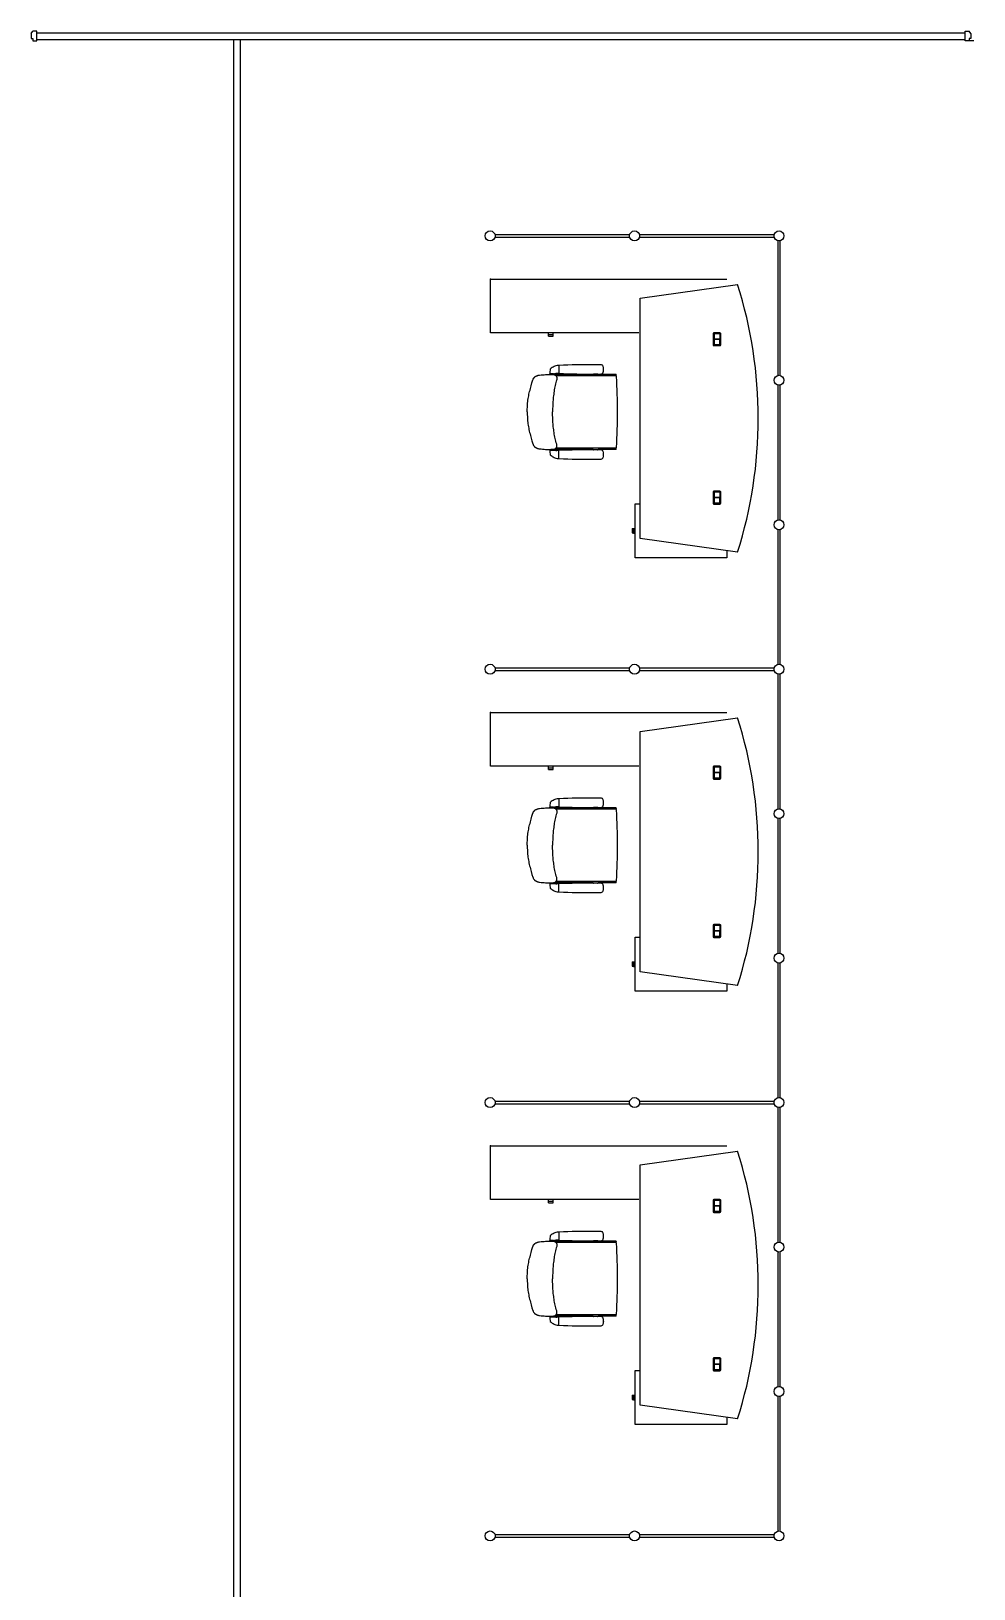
# Model space of a CAD drawing. Header units: millimetres. Extents: x 391350 to 515311, y -283575 to -199845.
# Drawn here: x 468692 to 475871, y -227621 to -215759 of the extents above; entities that cross this region are included whole.
import ezdxf

# ---------------------------------------------------------------- set-up
doc = ezdxf.new("R2010")
doc.units = ezdxf.units.MM

msp = doc.modelspace()

# ---------------------------------------------------------------- linework, layer by layer
at = {"color": 0}
for p, q in [((468692, -215778), (468705, -215759)), ((468736, -215759), (468705, -215759)), ((468736, -215832), (468736, -215759)), ((475805, -215832), (475805, -215759)), ((475805, -215759), (475836, -215759)), ((475849, -215778), (475836, -215759)), ((468692, -215778), (468692, -215816)), ((468692, -215816), (468705, -215816)), ((468705, -215816), (468705, -215832)), ((468705, -215832), (468736, -215832)), ((468736, -215773), (475805, -215773)), ((468736, -215823), (475805, -215823)), ((470234, -215823), (470234, -233298)), ((470284, -215823), (470284, -233298)), ((475871, -215832), (475805, -215832)), ((475849, -215816), (475836, -215816)), ((475836, -215816), (475836, -215832)), ((475849, -215778), (475849, -215816)), ((473249, -217310), (472224, -217310)), ((472224, -217327), (473249, -217327)), ((474349, -217310), (473324, -217310)), ((473324, -217327), (474349, -217327)), ((474378, -217356), (474378, -218381)), ((474395, -218381), (474395, -217356)), ((472189, -217647), (473989, -217647)), ((472189, -218057), (472189, -217647)), ((473329, -217793), (474072, -217689)), ((473329, -219623), (473329, -217793)), ((473319, -218057), (472189, -218057)), ((472632, -218070), (472632, -218057)), ((472632, -218082), (472632, -218070)), ((472632, -218070), (472666, -218070)), ((472632, -218082), (472666, -218082)), ((472666, -218070), (472666, -218057)), ((472666, -218082), (472666, -218070)), ((473885, -218062), (473885, -218148)), ((473937, -218056), (473891, -218056)), ((473891, -218146), (473891, -218064)), ((473892, -218064), (473892, -218105)), ((473892, -218103), (473937, -218103)), ((473937, -218105), (473892, -218105)), ((473892, -218105), (473937, -218105)), ((473892, -218105), (473892, -218146)), ((473937, -218107), (473892, -218107)), ((473893, -218062), (473935, -218062)), ((473935, -218063), (473893, -218063)), ((473937, -218064), (473937, -218146)), ((473937, -218064), (473937, -218105)), ((473937, -218146), (473937, -218105)), ((473943, -218148), (473943, -218062)), ((473891, -218154), (473937, -218154)), ((473935, -218148), (473893, -218148)), ((473893, -218148), (473935, -218148)), ((472642, -218369, 0), (472680, -218369, 0)), ((472645, -218369, 0), (472650, -218372, 0)), ((472670, -218369, 0), (472650, -218369, 0)), ((472653, -218372, 0), (472650, -218372, 0)), ((472654, -218369, 0), (472652, -218369, 0)), ((472667, -218372, 0), (472653, -218372, 0)), ((472654, -218369, 0), (472666, -218369, 0)), ((472666, -218369, 0), (472668, -218369, 0)), ((472670, -218372, 0), (472667, -218372, 0)), ((472675, -218369, 0), (472670, -218372, 0)), ((472971, -218373), (472681, -218373)), ((472710, -218365, 0), (472696, -218365, 0)), ((472710, -218305, 0), (472707, -218305, 0)), ((472710, -218305, 0), (472710, -218365, 0)), ((472975, -218371), (472975, -218371)), ((473004, -218370), (472978, -218370)), ((473008, -218371), (473008, -218371)), ((473146, -218373), (473011, -218373)), ((473050, -218335, 0), (473050, -218334, 0)), ((473050, -218335, 0), (473050, -218336, 0)), ((473148, -218376), (473144, -218383)), ((473143, -218383), (472688, -218383)), ((474378, -218456), (474378, -219481)), ((474395, -219481), (474395, -218456)), ((472470, -218659), (472470, -218659)), ((472470, -218659), (472470, -218659)), ((472642, -218949, 0), (472680, -218949, 0)), ((472645, -218949, 0), (472650, -218946, 0)), ((472653, -218946, 0), (472650, -218946, 0)), ((472670, -218949, 0), (472650, -218949, 0)), ((472654, -218949, 0), (472652, -218949, 0)), ((472667, -218946, 0), (472653, -218946, 0)), ((472654, -218949, 0), (472666, -218949, 0)), ((472666, -218949, 0), (472668, -218949, 0)), ((472670, -218946, 0), (472667, -218946, 0)), ((472675, -218949, 0), (472670, -218946, 0)), ((472971, -218945), (472681, -218945)), ((473143, -218935), (472688, -218935)), ((472710, -218953, 0), (472696, -218953, 0)), ((472710, -219013, 0), (472710, -218953, 0)), ((472975, -218946), (472975, -218946)), ((473004, -218948), (472978, -218948)), ((473008, -218946), (473008, -218946)), ((473146, -218945), (473011, -218945)), ((473148, -218942), (473144, -218935)), ((472710, -219013, 0), (472707, -219013, 0)), ((473050, -218983, 0), (473050, -218982, 0)), ((473050, -218983, 0), (473050, -218984, 0)), ((473885, -219268), (473885, -219354)), ((473937, -219262), (473891, -219262)), ((473891, -219352), (473891, -219270)), ((473892, -219270), (473892, -219311)), ((473892, -219309), (473937, -219309)), ((473937, -219311), (473892, -219311)), ((473892, -219311), (473937, -219311)), ((473892, -219311), (473892, -219352)), ((473937, -219313), (473892, -219313)), ((473893, -219268), (473935, -219268)), ((473935, -219269), (473893, -219269)), ((473937, -219270), (473937, -219311)), ((473937, -219270), (473937, -219352)), ((473937, -219352), (473937, -219311)), ((473943, -219354), (473943, -219268)), ((473292, -219769), (473292, -219358)), ((473292, -219358), (473329, -219358)), ((473891, -219360), (473937, -219360)), ((473935, -219354), (473893, -219354)), ((473893, -219354), (473935, -219354)), ((473268, -219547), (473268, -219580)), ((473268, -219547), (473280, -219547)), ((473280, -219547), (473280, -219581)), ((473280, -219547), (473292, -219547)), ((474378, -219556), (474378, -220581)), ((474395, -220581), (474395, -219556)), ((473268, -219580), (473280, -219580)), ((473280, -219581), (473292, -219581)), ((474072, -219727), (473329, -219623)), ((473989, -219769), (473292, -219769)), ((473989, -219716), (473989, -219769)), ((473249, -220610), (472224, -220610)), ((472224, -220627), (473249, -220627)), ((474349, -220610), (473324, -220610)), ((473324, -220627), (474349, -220627)), ((474378, -220656), (474378, -221681)), ((474395, -221681), (474395, -220656)), ((472189, -220947), (473989, -220947)), ((472189, -221357), (472189, -220947)), ((473329, -221093), (474072, -220989)), ((473329, -222923), (473329, -221093)), ((473319, -221357), (472189, -221357)), ((472632, -221370), (472632, -221357)), ((472632, -221382), (472632, -221370)), ((472632, -221370), (472666, -221370)), ((472632, -221382), (472666, -221382)), ((472666, -221370), (472666, -221357)), ((472666, -221382), (472666, -221370)), ((473885, -221362), (473885, -221448)), ((473937, -221356), (473891, -221356)), ((473891, -221446), (473891, -221364)), ((473891, -221454), (473937, -221454)), ((473892, -221364), (473892, -221405)), ((473892, -221403), (473937, -221403)), ((473937, -221405), (473892, -221405)), ((473892, -221405), (473937, -221405)), ((473892, -221405), (473892, -221446)), ((473937, -221407), (473892, -221407)), ((473893, -221362), (473935, -221362)), ((473935, -221363), (473893, -221363)), ((473935, -221448), (473893, -221448)), ((473893, -221448), (473935, -221448)), ((473937, -221364), (473937, -221446)), ((473937, -221364), (473937, -221405)), ((473937, -221446), (473937, -221405)), ((473943, -221448), (473943, -221362)), ((472642, -221669, 0), (472680, -221669, 0)), ((472645, -221669, 0), (472650, -221672, 0)), ((472670, -221669, 0), (472650, -221669, 0)), ((472653, -221672, 0), (472650, -221672, 0)), ((472654, -221669, 0), (472652, -221669, 0)), ((472667, -221672, 0), (472653, -221672, 0)), ((472654, -221669, 0), (472666, -221669, 0)), ((472666, -221669, 0), (472668, -221669, 0)), ((472670, -221672, 0), (472667, -221672, 0)), ((472675, -221669, 0), (472670, -221672, 0)), ((472971, -221673), (472681, -221673)), ((473143, -221683), (472688, -221683)), ((472710, -221665, 0), (472696, -221665, 0)), ((472710, -221605, 0), (472707, -221605, 0)), ((472710, -221605, 0), (472710, -221665, 0)), ((472975, -221671), (472975, -221671)), ((473004, -221670), (472978, -221670)), ((473008, -221671), (473008, -221671)), ((473146, -221673), (473011, -221673)), ((473050, -221635, 0), (473050, -221634, 0)), ((473050, -221635, 0), (473050, -221636, 0)), ((473148, -221676), (473144, -221683)), ((474378, -221756), (474378, -222781)), ((474395, -222781), (474395, -221756)), ((472470, -221959), (472470, -221959)), ((472470, -221959), (472470, -221959)), ((472642, -222249, 0), (472680, -222249, 0)), ((472645, -222249, 0), (472650, -222246, 0)), ((472653, -222246, 0), (472650, -222246, 0)), ((472670, -222249, 0), (472650, -222249, 0)), ((472654, -222249, 0), (472652, -222249, 0)), ((472667, -222246, 0), (472653, -222246, 0)), ((472654, -222249, 0), (472666, -222249, 0)), ((472666, -222249, 0), (472668, -222249, 0)), ((472670, -222246, 0), (472667, -222246, 0)), ((472675, -222249, 0), (472670, -222246, 0)), ((472971, -222245), (472681, -222245)), ((473143, -222235), (472688, -222235)), ((472710, -222253, 0), (472696, -222253, 0)), ((472710, -222313, 0), (472710, -222253, 0)), ((472975, -222246), (472975, -222246)), ((473004, -222248), (472978, -222248)), ((473008, -222246), (473008, -222246)), ((473146, -222245), (473011, -222245)), ((473050, -222283, 0), (473050, -222282, 0)), ((473050, -222283, 0), (473050, -222284, 0)), ((473148, -222242), (473144, -222235)), ((472710, -222313, 0), (472707, -222313, 0)), ((473885, -222568), (473885, -222654)), ((473937, -222562), (473891, -222562)), ((473891, -222652), (473891, -222570)), ((473892, -222570), (473892, -222611)), ((473892, -222609), (473937, -222609)), ((473937, -222611), (473892, -222611)), ((473892, -222611), (473937, -222611)), ((473892, -222611), (473892, -222652)), ((473937, -222613), (473892, -222613)), ((473893, -222568), (473935, -222568)), ((473935, -222569), (473893, -222569)), ((473937, -222570), (473937, -222611)), ((473937, -222570), (473937, -222652)), ((473937, -222652), (473937, -222611)), ((473943, -222654), (473943, -222568)), ((473292, -223069), (473292, -222658)), ((473292, -222658), (473329, -222658)), ((473891, -222660), (473937, -222660)), ((473935, -222654), (473893, -222654)), ((473893, -222654), (473935, -222654)), ((473268, -222847), (473268, -222880)), ((473268, -222847), (473280, -222847)), ((473268, -222880), (473280, -222880)), ((473280, -222847), (473280, -222881)), ((473280, -222847), (473292, -222847)), ((473280, -222881), (473292, -222881)), ((474378, -222856), (474378, -223881)), ((474395, -223881), (474395, -222856)), ((474072, -223027), (473329, -222923)), ((473989, -223069), (473292, -223069)), ((473989, -223016), (473989, -223069)), ((473249, -223910), (472224, -223910)), ((472224, -223927), (473249, -223927)), ((474349, -223910), (473324, -223910)), ((473324, -223927), (474349, -223927)), ((474378, -223956), (474378, -224981)), ((474395, -224981), (474395, -223956)), ((472189, -224247), (473989, -224247)), ((472189, -224657), (472189, -224247)), ((473329, -224393), (474072, -224289)), ((473329, -226223), (473329, -224393)), ((473319, -224657), (472189, -224657)), ((472632, -224670), (472632, -224657)), ((472666, -224670), (472666, -224657)), ((473885, -224662), (473885, -224748)), ((473937, -224656), (473891, -224656)), ((473893, -224662), (473935, -224662)), ((473943, -224748), (473943, -224662)), ((472632, -224682), (472632, -224670)), ((472632, -224670), (472666, -224670)), ((472632, -224682), (472666, -224682)), ((472666, -224682), (472666, -224670)), ((473891, -224746), (473891, -224664)), ((473891, -224754), (473937, -224754)), ((473892, -224664), (473892, -224705)), ((473892, -224703), (473937, -224703)), ((473937, -224705), (473892, -224705)), ((473892, -224705), (473937, -224705)), ((473892, -224705), (473892, -224746)), ((473937, -224707), (473892, -224707)), ((473935, -224663), (473893, -224663)), ((473935, -224748), (473893, -224748)), ((473893, -224748), (473935, -224748)), ((473937, -224664), (473937, -224746)), ((473937, -224664), (473937, -224705)), ((473937, -224746), (473937, -224705)), ((472642, -224969, 0), (472680, -224969, 0)), ((472645, -224969, 0), (472650, -224972, 0)), ((472670, -224969, 0), (472650, -224969, 0)), ((472653, -224972, 0), (472650, -224972, 0)), ((472654, -224969, 0), (472652, -224969, 0)), ((472667, -224972, 0), (472653, -224972, 0)), ((472654, -224969, 0), (472666, -224969, 0)), ((472666, -224969, 0), (472668, -224969, 0)), ((472670, -224972, 0), (472667, -224972, 0)), ((472675, -224969, 0), (472670, -224972, 0)), ((472971, -224973), (472681, -224973)), ((473143, -224983), (472688, -224983)), ((472710, -224965, 0), (472696, -224965, 0)), ((472710, -224905, 0), (472707, -224905, 0)), ((472710, -224905, 0), (472710, -224965, 0)), ((472975, -224971), (472975, -224971)), ((473004, -224970), (472978, -224970)), ((473008, -224971), (473008, -224971)), ((473146, -224973), (473011, -224973)), ((473050, -224935, 0), (473050, -224934, 0)), ((473050, -224935, 0), (473050, -224936, 0)), ((473148, -224976), (473144, -224983)), ((474378, -225056), (474378, -226081)), ((474395, -226081), (474395, -225056)), ((472470, -225259), (472470, -225259)), ((472470, -225259), (472470, -225259)), ((472642, -225549, 0), (472680, -225549, 0)), ((472645, -225549, 0), (472650, -225546, 0)), ((472653, -225546, 0), (472650, -225546, 0)), ((472670, -225549, 0), (472650, -225549, 0)), ((472654, -225549, 0), (472652, -225549, 0)), ((472667, -225546, 0), (472653, -225546, 0)), ((472654, -225549, 0), (472666, -225549, 0)), ((472666, -225549, 0), (472668, -225549, 0)), ((472670, -225546, 0), (472667, -225546, 0)), ((472675, -225549, 0), (472670, -225546, 0)), ((472971, -225545), (472681, -225545)), ((473143, -225535), (472688, -225535)), ((472710, -225553, 0), (472696, -225553, 0)), ((472710, -225613, 0), (472710, -225553, 0)), ((472975, -225546), (472975, -225546)), ((473004, -225548), (472978, -225548)), ((473008, -225546), (473008, -225546)), ((473146, -225545), (473011, -225545)), ((473050, -225583, 0), (473050, -225582, 0)), ((473050, -225583, 0), (473050, -225584, 0)), ((473148, -225542), (473144, -225535)), ((472710, -225613, 0), (472707, -225613, 0)), ((473292, -226369), (473292, -225958)), ((473292, -225958), (473329, -225958)), ((473885, -225868), (473885, -225954)), ((473937, -225862), (473891, -225862)), ((473891, -225952), (473891, -225870)), ((473891, -225960), (473937, -225960)), ((473892, -225870), (473892, -225911)), ((473892, -225909), (473937, -225909)), ((473937, -225911), (473892, -225911)), ((473892, -225911), (473937, -225911)), ((473892, -225911), (473892, -225952)), ((473937, -225913), (473892, -225913)), ((473893, -225868), (473935, -225868)), ((473935, -225869), (473893, -225869)), ((473935, -225954), (473893, -225954)), ((473893, -225954), (473935, -225954)), ((473937, -225870), (473937, -225911)), ((473937, -225870), (473937, -225952)), ((473937, -225952), (473937, -225911)), ((473943, -225954), (473943, -225868)), ((473268, -226147), (473268, -226180)), ((473268, -226147), (473280, -226147)), ((473268, -226180), (473280, -226180)), ((473280, -226147), (473280, -226181)), ((473280, -226147), (473292, -226147)), ((473280, -226181), (473292, -226181)), ((474378, -226156), (474378, -227181)), ((474395, -227181), (474395, -226156)), ((474072, -226327), (473329, -226223)), ((473989, -226316), (473989, -226369)), ((473989, -226369), (473292, -226369)), ((473249, -227210), (472224, -227210)), ((472224, -227227), (473249, -227227)), ((474349, -227210), (473324, -227210)), ((473324, -227227), (474349, -227227))]:
    msp.add_line(p, q, dxfattribs=at)
at = {"color": 0, "extrusion": (0, 0, -1), "flags": 128}
for points in [[(-472470, -218659), (-472470, -218648), (-472470, -218636), (-472471, -218625), (-472471, -218614), (-472472, -218602), (-472473, -218591), (-472474, -218580), (-472475, -218569), (-472477, -218557), (-472479, -218546), (-472481, -218535), (-472483, -218524), (-472485, -218513), (-472488, -218502), (-472491, -218492), (-472494, -218481), (-472500, -218459), (-472506, -218437), (-472513, -218415), (-472514, -218413), (-472515, -218410), (-472516, -218407), (-472517, -218405), (-472518, -218402), (-472520, -218400), (-472522, -218398), (-472524, -218396), (-472526, -218394), (-472528, -218392), (-472530, -218390), (-472533, -218389), (-472535, -218387), (-472537, -218386), (-472540, -218385), (-472543, -218384), (-472545, -218383), (-472548, -218382), (-472551, -218381), (-472553, -218380), (-472559, -218379), (-472564, -218378), (-472576, -218377), (-472587, -218376), (-472598, -218375), (-472609, -218374), (-472620, -218373), (-472632, -218373), (-472643, -218373), (-472649, -218373), (-472654, -218373), (-472660, -218373), (-472666, -218373), (-472669, -218374), (-472672, -218374), (-472675, -218375), (-472677, -218376), (-472680, -218377), (-472682, -218378), (-472685, -218380), (-472687, -218381), (-472689, -218383), (-472690, -218385), (-472691, -218386), (-472691, -218387), (-472692, -218388), (-472693, -218391), (-472694, -218393), (-472694, -218396), (-472695, -218399), (-472695, -218402), (-472695, -218405), (-472695, -218408), (-472694, -218411), (-472694, -218413), (-472693, -218419), (-472691, -218424), (-472688, -218435), (-472685, -218446), (-472682, -218457), (-472680, -218468), (-472678, -218479), (-472676, -218490), (-472674, -218501), (-472672, -218513), (-472671, -218524), (-472669, -218535), (-472668, -218546), (-472667, -218557), (-472666, -218569), (-472665, -218580), (-472665, -218591), (-472664, -218602), (-472664, -218614), (-472663, -218636), (-472663, -218659)], [(-472470, -221959), (-472470, -221948), (-472470, -221936), (-472471, -221925), (-472471, -221914), (-472472, -221902), (-472473, -221891), (-472474, -221880), (-472475, -221869), (-472477, -221857), (-472479, -221846), (-472481, -221835), (-472483, -221824), (-472485, -221813), (-472488, -221802), (-472491, -221792), (-472494, -221781), (-472500, -221759), (-472506, -221737), (-472513, -221715), (-472514, -221713), (-472515, -221710), (-472516, -221707), (-472517, -221705), (-472518, -221702), (-472520, -221700), (-472522, -221698), (-472524, -221696), (-472526, -221694), (-472528, -221692), (-472530, -221690), (-472533, -221689), (-472535, -221687), (-472537, -221686), (-472540, -221685), (-472543, -221684), (-472545, -221683), (-472548, -221682), (-472551, -221681), (-472553, -221680), (-472559, -221679), (-472564, -221678), (-472576, -221677), (-472587, -221676), (-472598, -221675), (-472609, -221674), (-472620, -221673), (-472632, -221673), (-472643, -221673), (-472649, -221673), (-472654, -221673), (-472660, -221673), (-472666, -221673), (-472669, -221674), (-472672, -221674), (-472675, -221675), (-472677, -221676), (-472680, -221677), (-472682, -221678), (-472685, -221680), (-472687, -221681), (-472689, -221683), (-472690, -221685), (-472691, -221686), (-472691, -221687), (-472692, -221688), (-472693, -221691), (-472694, -221693), (-472694, -221696), (-472695, -221699), (-472695, -221702), (-472695, -221705), (-472695, -221708), (-472694, -221711), (-472694, -221713), (-472693, -221719), (-472691, -221724), (-472688, -221735), (-472685, -221746), (-472682, -221757), (-472680, -221768), (-472678, -221779), (-472676, -221790), (-472674, -221801), (-472672, -221813), (-472671, -221824), (-472669, -221835), (-472668, -221846), (-472667, -221857), (-472666, -221869), (-472665, -221880), (-472665, -221891), (-472664, -221902), (-472664, -221914), (-472663, -221936), (-472663, -221959)], [(-472470, -225259), (-472470, -225248), (-472470, -225236), (-472471, -225225), (-472471, -225214), (-472472, -225202), (-472473, -225191), (-472474, -225180), (-472475, -225169), (-472477, -225157), (-472479, -225146), (-472481, -225135), (-472483, -225124), (-472485, -225113), (-472488, -225102), (-472491, -225092), (-472494, -225081), (-472500, -225059), (-472506, -225037), (-472513, -225015), (-472514, -225013), (-472515, -225010), (-472516, -225007), (-472517, -225005), (-472518, -225002), (-472520, -225000), (-472522, -224998), (-472524, -224996), (-472526, -224994), (-472528, -224992), (-472530, -224990), (-472533, -224989), (-472535, -224987), (-472537, -224986), (-472540, -224985), (-472543, -224984), (-472545, -224983), (-472548, -224982), (-472551, -224981), (-472553, -224980), (-472559, -224979), (-472564, -224978), (-472576, -224977), (-472587, -224976), (-472598, -224975), (-472609, -224974), (-472620, -224973), (-472632, -224973), (-472643, -224973), (-472649, -224973), (-472654, -224973), (-472660, -224973), (-472666, -224973), (-472669, -224974), (-472672, -224974), (-472675, -224975), (-472677, -224976), (-472680, -224977), (-472682, -224978), (-472685, -224980), (-472687, -224981), (-472689, -224983), (-472690, -224985), (-472691, -224986), (-472691, -224987), (-472692, -224988), (-472693, -224991), (-472694, -224993), (-472694, -224996), (-472695, -224999), (-472695, -225002), (-472695, -225005), (-472695, -225008), (-472694, -225011), (-472694, -225013), (-472693, -225019), (-472691, -225024), (-472688, -225035), (-472685, -225046), (-472682, -225057), (-472680, -225068), (-472678, -225079), (-472676, -225090), (-472674, -225101), (-472672, -225113), (-472671, -225124), (-472669, -225135), (-472668, -225146), (-472667, -225157), (-472666, -225169), (-472665, -225180), (-472665, -225191), (-472664, -225202), (-472664, -225214), (-472663, -225236), (-472663, -225259)]]:
    msp.add_lwpolyline(points, dxfattribs=at)
at = {"color": 0, "flags": 128}
for points in [[(472470, -218659), (472470, -218670), (472470, -218681), (472471, -218693), (472471, -218704), (472472, -218715), (472473, -218727), (472474, -218738), (472475, -218749), (472477, -218760), (472479, -218771), (472481, -218782), (472483, -218793), (472485, -218804), (472488, -218815), (472491, -218826), (472494, -218837), (472500, -218859), (472506, -218880), (472513, -218902), (472514, -218905), (472515, -218908), (472516, -218910), (472517, -218913), (472518, -218915), (472520, -218917), (472522, -218920), (472524, -218922), (472526, -218924), (472528, -218926), (472530, -218927), (472533, -218929), (472535, -218930), (472537, -218932), (472540, -218933), (472543, -218934), (472545, -218935), (472548, -218936), (472551, -218937), (472553, -218937), (472559, -218939), (472564, -218939), (472576, -218941), (472587, -218942), (472598, -218943), (472609, -218944), (472620, -218945), (472632, -218945), (472643, -218945), (472649, -218945), (472654, -218945), (472660, -218945), (472666, -218944), (472669, -218944), (472672, -218943), (472675, -218943), (472677, -218942), (472680, -218941), (472682, -218939), (472685, -218938), (472687, -218936), (472689, -218934), (472690, -218933), (472691, -218932), (472691, -218931), (472692, -218930), (472693, -218927), (472694, -218924), (472694, -218921), (472695, -218918), (472695, -218916), (472695, -218913), (472695, -218910), (472694, -218907), (472694, -218904), (472693, -218899), (472691, -218893), (472688, -218882), (472685, -218872), (472682, -218861), (472680, -218850), (472678, -218838), (472676, -218827), (472674, -218816), (472672, -218805), (472671, -218794), (472669, -218783), (472668, -218771), (472667, -218760), (472666, -218749), (472665, -218738), (472665, -218726), (472664, -218715), (472664, -218704), (472663, -218681), (472663, -218659)], [(472470, -221959), (472470, -221970), (472470, -221981), (472471, -221993), (472471, -222004), (472472, -222015), (472473, -222027), (472474, -222038), (472475, -222049), (472477, -222060), (472479, -222071), (472481, -222082), (472483, -222093), (472485, -222104), (472488, -222115), (472491, -222126), (472494, -222137), (472500, -222159), (472506, -222180), (472513, -222202), (472514, -222205), (472515, -222208), (472516, -222210), (472517, -222213), (472518, -222215), (472520, -222217), (472522, -222220), (472524, -222222), (472526, -222224), (472528, -222226), (472530, -222227), (472533, -222229), (472535, -222230), (472537, -222232), (472540, -222233), (472543, -222234), (472545, -222235), (472548, -222236), (472551, -222237), (472553, -222237), (472559, -222239), (472564, -222239), (472576, -222241), (472587, -222242), (472598, -222243), (472609, -222244), (472620, -222245), (472632, -222245), (472643, -222245), (472649, -222245), (472654, -222245), (472660, -222245), (472666, -222244), (472669, -222244), (472672, -222243), (472675, -222243), (472677, -222242), (472680, -222241), (472682, -222239), (472685, -222238), (472687, -222236), (472689, -222234), (472690, -222233), (472691, -222232), (472691, -222231), (472692, -222230), (472693, -222227), (472694, -222224), (472694, -222221), (472695, -222218), (472695, -222216), (472695, -222213), (472695, -222210), (472694, -222207), (472694, -222204), (472693, -222199), (472691, -222193), (472688, -222182), (472685, -222172), (472682, -222161), (472680, -222150), (472678, -222138), (472676, -222127), (472674, -222116), (472672, -222105), (472671, -222094), (472669, -222083), (472668, -222071), (472667, -222060), (472666, -222049), (472665, -222038), (472665, -222026), (472664, -222015), (472664, -222004), (472663, -221981), (472663, -221959)], [(472470, -225259), (472470, -225270), (472470, -225281), (472471, -225293), (472471, -225304), (472472, -225315), (472473, -225327), (472474, -225338), (472475, -225349), (472477, -225360), (472479, -225371), (472481, -225382), (472483, -225393), (472485, -225404), (472488, -225415), (472491, -225426), (472494, -225437), (472500, -225459), (472506, -225480), (472513, -225502), (472514, -225505), (472515, -225508), (472516, -225510), (472517, -225513), (472518, -225515), (472520, -225517), (472522, -225520), (472524, -225522), (472526, -225524), (472528, -225526), (472530, -225527), (472533, -225529), (472535, -225530), (472537, -225532), (472540, -225533), (472543, -225534), (472545, -225535), (472548, -225536), (472551, -225537), (472553, -225537), (472559, -225539), (472564, -225539), (472576, -225541), (472587, -225542), (472598, -225543), (472609, -225544), (472620, -225545), (472632, -225545), (472643, -225545), (472649, -225545), (472654, -225545), (472660, -225545), (472666, -225544), (472669, -225544), (472672, -225543), (472675, -225543), (472677, -225542), (472680, -225541), (472682, -225539), (472685, -225538), (472687, -225536), (472689, -225534), (472690, -225533), (472691, -225532), (472691, -225531), (472692, -225530), (472693, -225527), (472694, -225524), (472694, -225521), (472695, -225518), (472695, -225516), (472695, -225513), (472695, -225510), (472694, -225507), (472694, -225504), (472693, -225499), (472691, -225493), (472688, -225482), (472685, -225472), (472682, -225461), (472680, -225450), (472678, -225438), (472676, -225427), (472674, -225416), (472672, -225405), (472671, -225394), (472669, -225383), (472668, -225371), (472667, -225360), (472666, -225349), (472665, -225338), (472665, -225326), (472664, -225315), (472664, -225304), (472663, -225281), (472663, -225259)]]:
    msp.add_lwpolyline(points, dxfattribs=at)
at = {"color": 0}
for centre in [(472187, -217318), (473287, -217318), (474387, -217318), (474387, -218418), (474387, -219518), (472187, -220618), (473287, -220618), (474387, -220618), (474387, -221718), (474387, -222818), (472187, -223918), (473287, -223918), (474387, -223918), (474387, -225018), (474387, -226118), (472187, -227218), (473287, -227218), (474387, -227218)]:
    msp.add_circle(centre, 38, dxfattribs=at)
for centre, radius, start, end in [((470839, -218708), 3390, 342.5003, 17.4997), ((473891, -218062), 6, 90, 180), ((473893, -218064), 2, 90, 180), ((473893, -218064), 1.5, 90, 180), ((473935, -218064), 2, 0, 90), ((473935, -218064), 1.5, 0, 90), ((473937, -218062), 6, 0, 90), ((473891, -218148), 6, 180, 270), ((473893, -218146), 2, 180, 270), ((473893, -218146), 1.5, 180, 270), ((473935, -218146), 2, 270, 0), ((473935, -218146), 1.5, 270, 0), ((473937, -218148), 6, 270, 0), ((472940, -218387, 0), 300, 169.5623, 176.2553), ((472642, -218367, 0), 1.5, 176.2553, 270), ((472743, -218445, 0), 150, 123.806, 131.1159), ((472940, -218387, 0), 300, 169.529, 169.5623), ((472645, -218333, 0), 0.5, 131.1159, 169.5623), ((472743, -218445, 0), 150, 131.1159, 131.1825), ((472716, -218404, 0), 100, 106.1237, 123.806), ((472681, -218389), 16, 90, 117.9094), ((472696, -218400, 0), 35, 90, 117.6604), ((472707, -218375, 0), 70, 90, 106.1237), ((472711, -218305, 0), 0.8, 92.1625, 180), ((472711, -218365, 0), 0.8, 180, 267.8375), ((472971, -225199, 0), 6900, 89.8927, 92.1625), ((472971, -211471, 0), 6900, 267.8375, 270.1073), ((472971, -218368), 5, 270, 315), ((472978, -218375), 5, 90, 135), ((473000, -219561, 0), 1262, 88.8285, 90.7164), ((473000, -217109, 0), 1262, 269.2836, 271.1715), ((473004, -218375), 5, 45, 90), ((473011, -218368), 5, 225, 270), ((473026, -218337, 0), 37.4, 69.7407, 89.7876), ((473026, -218333, 0), 37.4, 270.2124, 290.2593), ((473034, -218314, 0), 13.7, 31.5291, 70.5701), ((473034, -218355, 0), 13.7, 289.4299, 328.4709), ((473026, -218319, 0), 22.5, 7.9869, 31.2718), ((473026, -218351, 0), 22.5, 328.7282, 352.0131), ((472990, -218327, 0), 59.9, 2.607, 10.5296), ((472990, -218343, 0), 59.9, 349.4704, 357.393), ((472813, -218336, 0), 237, 0.5676, 2.9749), ((472813, -218333, 0), 237, 357.0251, 359.4324), ((473146, -218375), 2, 334.1492, 90), ((473143, -218390), 7, 3.0846, 90), ((468151, -218659), 5006, 0, 3.0846), ((468151, -218659), 5006, 356.9154, 0), ((472642, -218950, 0), 1.5, 90, 183.7447), ((472940, -218931, 0), 300, 183.7447, 190.4377), ((472681, -218929), 16, 242.0906, 270), ((472696, -218918, 0), 35, 242.3396, 270), ((472711, -218953, 0), 0.8, 92.1625, 180), ((472971, -225847, 0), 6900, 89.8927, 92.1625), ((472971, -218950), 5, 45, 90), ((472978, -218943), 5, 225, 270), ((473000, -220209, 0), 1262, 88.8285, 90.7164), ((473004, -218943), 5, 270, 315), ((473011, -218950), 5, 90, 135), ((473026, -218985, 0), 37.4, 69.7407, 89.7876), ((473034, -218962, 0), 13.7, 31.5291, 70.5701), ((473026, -218967, 0), 22.5, 7.9869, 31.2718), ((472990, -218975, 0), 59.9, 2.607, 10.5296), ((473143, -218928), 7, 270, 356.9154), ((473146, -218943), 2, 270, 25.8508), ((472743, -218872, 0), 150, 228.8841, 236.194), ((472743, -218872, 0), 150, 228.8175, 228.8841), ((472645, -218985, 0), 0.5, 190.4377, 228.8841), ((472940, -218931, 0), 300, 190.4377, 190.471), ((472716, -218914, 0), 100, 236.194, 253.8763), ((472707, -218943, 0), 70, 253.8763, 270), ((472711, -219013, 0), 0.8, 180, 267.8375), ((472971, -212119, 0), 6900, 267.8375, 270.1073), ((473000, -217757, 0), 1262, 269.2836, 271.1715), ((473026, -218981, 0), 37.4, 270.2124, 290.2593), ((473034, -219003, 0), 13.7, 289.4299, 328.4709), ((473026, -218999, 0), 22.5, 328.7282, 352.0131), ((472990, -218991, 0), 59.9, 349.4704, 357.393), ((472813, -218984, 0), 237, 0.5676, 2.9749), ((472813, -218981, 0), 237, 357.0251, 359.4324), ((473891, -219268), 6, 90, 180), ((473893, -219270), 2, 90, 180), ((473893, -219270), 1.5, 90, 180), ((473935, -219270), 2, 0, 90), ((473935, -219270), 1.5, 0, 90), ((473937, -219268), 6, 0, 90), ((473891, -219354), 6, 180, 270), ((473893, -219352), 2, 180, 270), ((473893, -219352), 1.5, 180, 270), ((473935, -219352), 1.5, 270, 0), ((473935, -219352), 2, 270, 0), ((473937, -219354), 6, 270, 0), ((470839, -222008), 3390, 342.5003, 17.4997), ((473891, -221362), 6, 90, 180), ((473891, -221448), 6, 180, 270), ((473893, -221364), 2, 90, 180), ((473893, -221446), 2, 180, 270), ((473893, -221364), 1.5, 90, 180), ((473893, -221446), 1.5, 180, 270), ((473935, -221364), 2, 0, 90), ((473935, -221364), 1.5, 0, 90), ((473935, -221446), 2, 270, 0), ((473935, -221446), 1.5, 270, 0), ((473937, -221362), 6, 0, 90), ((473937, -221448), 6, 270, 0), ((472940, -221687, 0), 300, 169.5623, 176.2553), ((472642, -221667, 0), 1.5, 176.2553, 270), ((472743, -221745, 0), 150, 123.806, 131.1159), ((472940, -221687, 0), 300, 169.529, 169.5623), ((472645, -221633, 0), 0.5, 131.1159, 169.5623), ((472743, -221745, 0), 150, 131.1159, 131.1825), ((472716, -221704, 0), 100, 106.1237, 123.806), ((472681, -221689), 16, 90, 117.9094), ((472696, -221700, 0), 35, 90, 117.6604), ((472707, -221675, 0), 70, 90, 106.1237), ((472711, -221605, 0), 0.8, 92.1625, 180), ((472711, -221665, 0), 0.8, 180, 267.8375), ((472971, -228499, 0), 6900, 89.8927, 92.1625), ((472971, -214771, 0), 6900, 267.8375, 270.1073), ((472971, -221668), 5, 270, 315), ((472978, -221675), 5, 90, 135), ((473000, -222861, 0), 1262, 88.8285, 90.7164), ((473000, -220409, 0), 1262, 269.2836, 271.1715), ((473004, -221675), 5, 45, 90), ((473011, -221668), 5, 225, 270), ((473026, -221637, 0), 37.4, 69.7407, 89.7876), ((473026, -221633, 0), 37.4, 270.2124, 290.2593), ((473034, -221614, 0), 13.7, 31.5291, 70.5701), ((473034, -221655, 0), 13.7, 289.4299, 328.4709), ((473026, -221619, 0), 22.5, 7.9869, 31.2718), ((473026, -221651, 0), 22.5, 328.7282, 352.0131), ((472990, -221627, 0), 59.9, 2.607, 10.5296), ((472990, -221643, 0), 59.9, 349.4704, 357.393), ((472813, -221636, 0), 237, 0.5676, 2.9749), ((472813, -221633, 0), 237, 357.0251, 359.4324), ((473143, -221690), 7, 3.0846, 90), ((473146, -221675), 2, 334.1492, 90), ((468151, -221959), 5006, 0, 3.0846), ((468151, -221959), 5006, 356.9154, 0), ((472642, -222250, 0), 1.5, 90, 183.7447), ((472940, -222231, 0), 300, 183.7447, 190.4377), ((472743, -222172, 0), 150, 228.8841, 236.194), ((472743, -222172, 0), 150, 228.8175, 228.8841), ((472645, -222285, 0), 0.5, 190.4377, 228.8841), ((472940, -222231, 0), 300, 190.4377, 190.471), ((472681, -222229), 16, 242.0906, 270), ((472696, -222218, 0), 35, 242.3396, 270), ((472711, -222253, 0), 0.8, 92.1625, 180), ((472971, -229147, 0), 6900, 89.8927, 92.1625), ((472971, -222250), 5, 45, 90), ((472978, -222243), 5, 225, 270), ((473000, -223509, 0), 1262, 88.8285, 90.7164), ((473004, -222243), 5, 270, 315), ((473011, -222250), 5, 90, 135), ((473026, -222285, 0), 37.4, 69.7407, 89.7876), ((473034, -222262, 0), 13.7, 31.5291, 70.5701), ((473026, -222267, 0), 22.5, 7.9869, 31.2718), ((472990, -222275, 0), 59.9, 2.607, 10.5296), ((472813, -222284, 0), 237, 0.5676, 2.9749), ((472813, -222281, 0), 237, 357.0251, 359.4324), ((473143, -222228), 7, 270, 356.9154), ((473146, -222243), 2, 270, 25.8508), ((472716, -222214, 0), 100, 236.194, 253.8763), ((472707, -222243, 0), 70, 253.8763, 270), ((472711, -222313, 0), 0.8, 180, 267.8375), ((472971, -215419, 0), 6900, 267.8375, 270.1073), ((473000, -221057, 0), 1262, 269.2836, 271.1715), ((473026, -222281, 0), 37.4, 270.2124, 290.2593), ((473034, -222303, 0), 13.7, 289.4299, 328.4709), ((473026, -222299, 0), 22.5, 328.7282, 352.0131), ((472990, -222291, 0), 59.9, 349.4704, 357.393), ((473891, -222568), 6, 90, 180), ((473893, -222570), 2, 90, 180), ((473893, -222570), 1.5, 90, 180), ((473935, -222570), 2, 0, 90), ((473935, -222570), 1.5, 0, 90), ((473937, -222568), 6, 0, 90), ((473891, -222654), 6, 180, 270), ((473893, -222652), 2, 180, 270), ((473893, -222652), 1.5, 180, 270), ((473935, -222652), 1.5, 270, 0), ((473935, -222652), 2, 270, 0), ((473937, -222654), 6, 270, 0), ((470839, -225308), 3390, 342.5003, 17.4997), ((473891, -224662), 6, 90, 180), ((473893, -224664), 2, 90, 180), ((473935, -224664), 2, 0, 90), ((473937, -224662), 6, 0, 90), ((473891, -224748), 6, 180, 270), ((473893, -224746), 2, 180, 270), ((473893, -224664), 1.5, 90, 180), ((473893, -224746), 1.5, 180, 270), ((473935, -224664), 1.5, 0, 90), ((473935, -224746), 2, 270, 0), ((473935, -224746), 1.5, 270, 0), ((473937, -224748), 6, 270, 0), ((472971, -231799, 0), 6900, 89.8927, 92.1625), ((473000, -226161, 0), 1262, 88.8285, 90.7164), ((473026, -224937, 0), 37.4, 69.7407, 89.7876), ((472940, -224987, 0), 300, 169.5623, 176.2553), ((472642, -224967, 0), 1.5, 176.2553, 270), ((472743, -225045, 0), 150, 123.806, 131.1159), ((472940, -224987, 0), 300, 169.529, 169.5623), ((472645, -224933, 0), 0.5, 131.1159, 169.5623), ((472743, -225045, 0), 150, 131.1159, 131.1825), ((472716, -225004, 0), 100, 106.1237, 123.806), ((472681, -224989), 16, 90, 117.9094), ((472696, -225000, 0), 35, 90, 117.6604), ((472707, -224975, 0), 70, 90, 106.1237), ((472711, -224905, 0), 0.8, 92.1625, 180), ((472711, -224965, 0), 0.8, 180, 267.8375), ((472971, -218071, 0), 6900, 267.8375, 270.1073), ((472971, -224968), 5, 270, 315), ((472978, -224975), 5, 90, 135), ((473000, -223709, 0), 1262, 269.2836, 271.1715), ((473004, -224975), 5, 45, 90), ((473011, -224968), 5, 225, 270), ((473026, -224933, 0), 37.4, 270.2124, 290.2593), ((473034, -224914, 0), 13.7, 31.5291, 70.5701), ((473034, -224955, 0), 13.7, 289.4299, 328.4709), ((473026, -224919, 0), 22.5, 7.9869, 31.2718), ((473026, -224951, 0), 22.5, 328.7282, 352.0131), ((472990, -224927, 0), 59.9, 2.607, 10.5296), ((472990, -224943, 0), 59.9, 349.4704, 357.393), ((472813, -224936, 0), 237, 0.5676, 2.9749), ((472813, -224933, 0), 237, 357.0251, 359.4324), ((473143, -224990), 7, 3.0846, 90), ((473146, -224975), 2, 334.1492, 90), ((468151, -225259), 5006, 0, 3.0846), ((468151, -225259), 5006, 356.9154, 0), ((472642, -225550, 0), 1.5, 90, 183.7447), ((472940, -225531, 0), 300, 183.7447, 190.4377), ((472743, -225472, 0), 150, 228.8841, 236.194), ((472743, -225472, 0), 150, 228.8175, 228.8841), ((472645, -225585, 0), 0.5, 190.4377, 228.8841), ((472940, -225531, 0), 300, 190.4377, 190.471), ((472716, -225514, 0), 100, 236.194, 253.8763), ((472681, -225529), 16, 242.0906, 270), ((472696, -225518, 0), 35, 242.3396, 270), ((472707, -225543, 0), 70, 253.8763, 270), ((472711, -225553, 0), 0.8, 92.1625, 180), ((472971, -232447, 0), 6900, 89.8927, 92.1625), ((472971, -225550), 5, 45, 90), ((472978, -225543), 5, 225, 270), ((473000, -226809, 0), 1262, 88.8285, 90.7164), ((473004, -225543), 5, 270, 315), ((473011, -225550), 5, 90, 135), ((473026, -225585, 0), 37.4, 69.7407, 89.7876), ((473034, -225562, 0), 13.7, 31.5291, 70.5701), ((473034, -225603, 0), 13.7, 289.4299, 328.4709), ((473026, -225567, 0), 22.5, 7.9869, 31.2718), ((473026, -225599, 0), 22.5, 328.7282, 352.0131), ((472990, -225575, 0), 59.9, 2.607, 10.5296), ((472990, -225591, 0), 59.9, 349.4704, 357.393), ((472813, -225584, 0), 237, 0.5676, 2.9749), ((472813, -225581, 0), 237, 357.0251, 359.4324), ((473143, -225528), 7, 270, 356.9154), ((473146, -225543), 2, 270, 25.8508), ((472711, -225613, 0), 0.8, 180, 267.8375), ((472971, -218719, 0), 6900, 267.8375, 270.1073), ((473000, -224357, 0), 1262, 269.2836, 271.1715), ((473026, -225581, 0), 37.4, 270.2124, 290.2593), ((473891, -225868), 6, 90, 180), ((473891, -225954), 6, 180, 270), ((473893, -225870), 2, 90, 180), ((473893, -225952), 2, 180, 270), ((473893, -225870), 1.5, 90, 180), ((473893, -225952), 1.5, 180, 270), ((473935, -225870), 2, 0, 90), ((473935, -225870), 1.5, 0, 90), ((473935, -225952), 1.5, 270, 0), ((473935, -225952), 2, 270, 0), ((473937, -225868), 6, 0, 90), ((473937, -225954), 6, 270, 0)]:
    msp.add_arc(centre, radius, start, end, dxfattribs=at)
for p in [(472189, -217647), (472189, -220947), (472189, -224247)]:
    msp.add_point(p, dxfattribs=at)

doc.saveas('drawing.dxf')
